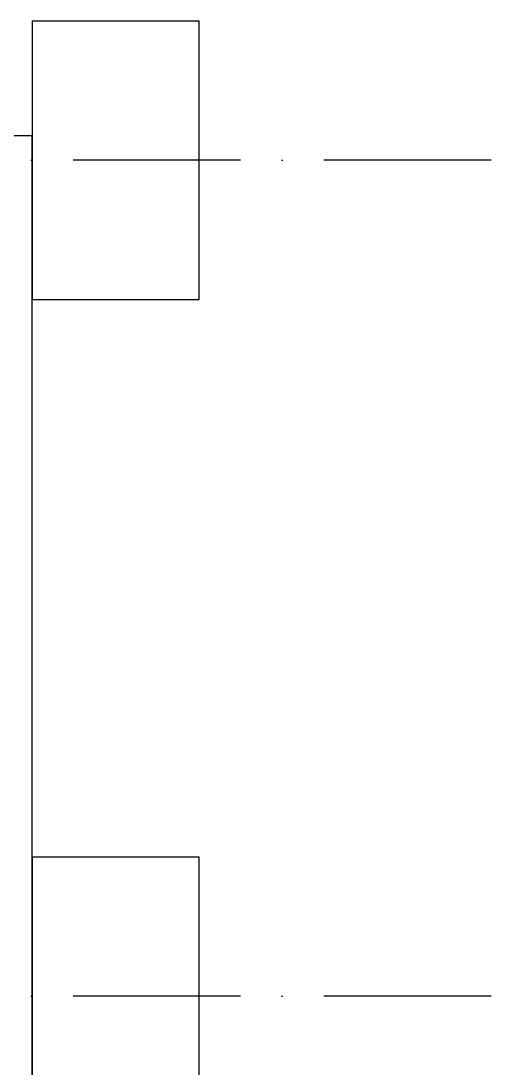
# Model space of a CAD drawing. Header units: millimetres. Extents: x 1924 to 471109, y -30014 to 109986.
# Drawn here: x 467733 to 471109, y 59391 to 66908 of the extents above; entities that cross this region are included whole.
import ezdxf

# ---------------------------------------------------------------- set-up
doc = ezdxf.new("R2010")
doc.units = ezdxf.units.MM
doc.header["$LTSCALE"] = 100
doc.linetypes.add('ACAD_ISO10W100', pattern=[18, 12, -3, 0, -3])
doc.layers.add('osy objektu', color=130, linetype='ACAD_ISO10W100', plot=False)
doc.layers.add('patky', color=240, linetype='Continuous', plot=False)
doc.layers.add('podlazi', color=40, linetype='Continuous', lineweight=30, plot=False)

msp = doc.modelspace()

# ---------------------------------------------------------------- linework, layer by layer
at = {"layer": 'osy objektu'}
for p, q in [((471109.318, 65907.745), (462185.487, 65907.745)), ((471109.318, 59907.745), (462185.487, 59907.745))]:
    msp.add_line(p, q, dxfattribs=at)
at = {"layer": 'patky'}
for p, q in [((467812.947, 66907.745), (469012.947, 66907.745)), ((467812.947, 66907.745), (467812.947, 64907.745)), ((469012.947, 64907.745), (469012.947, 66907.745)), ((467812.947, 64907.745), (469012.947, 64907.745)), ((467812.947, 60907.745), (469012.947, 60907.745)), ((467812.947, 60907.745), (467812.947, 58907.745)), ((469012.947, 58907.745), (469012.947, 60907.745))]:
    msp.add_line(p, q, dxfattribs=at)
at = {"layer": 'podlazi'}
for p, q in [((467812.947, 66082.745), (467652.947, 66082.745)), ((467812.947, 41732.745), (467812.947, 66082.745))]:
    msp.add_line(p, q, dxfattribs=at)

doc.saveas('drawing.dxf')
